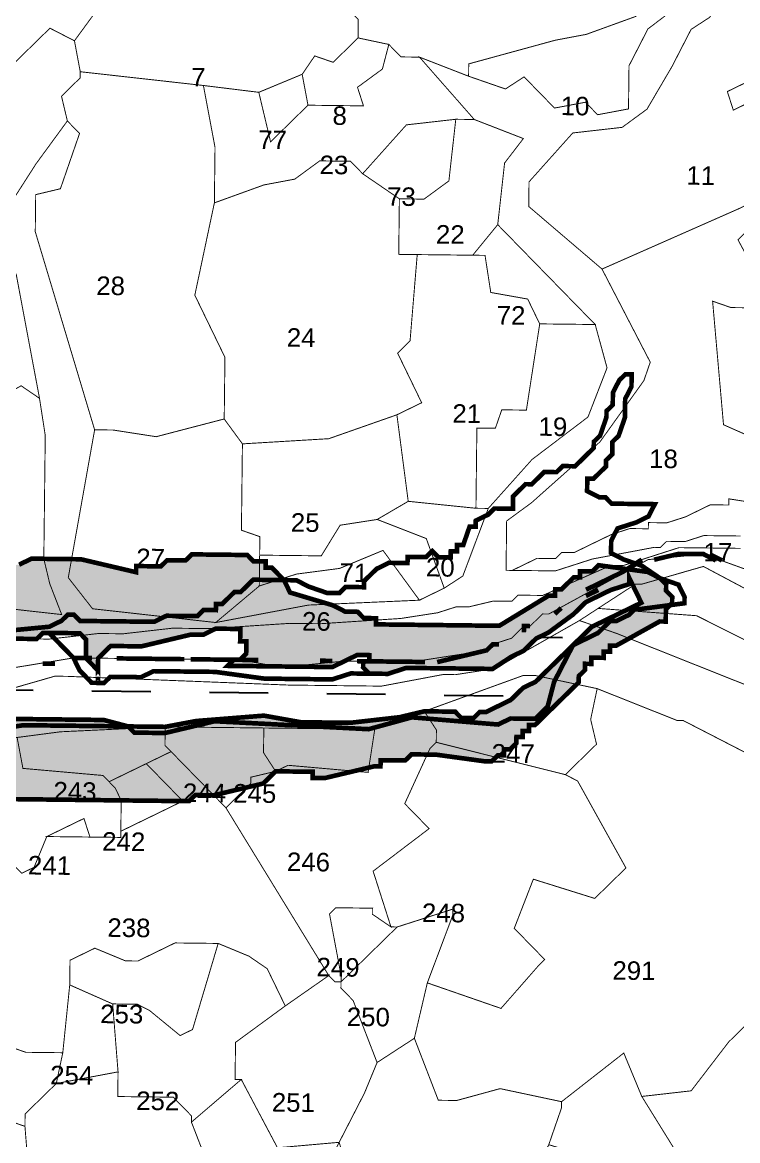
# Model space of a CAD drawing. Header units: metres. Extents: x 301380 to 306099, y 1982558 to 1991216.
# Drawn here: x 301854 to 302319, y 1984404 to 1985131 of the extents above; entities that cross this region are included whole.
import ezdxf

# ---------------------------------------------------------------- set-up
doc = ezdxf.new("R2010")
doc.units = ezdxf.units.M
for name, color, linetype in [('CRZ LINE FOR RIVER OR CREEK', 84, 'Continuous'), ('HAZARDS LINE', 1, 'Continuous'), ('HIGH TIDE LINE', 220, 'Continuous'), ('LOW TIDE LINE', 5, 'Continuous'), ('NDZ-200M FROM CRZ', 30, 'Continuous'), ('SURVEY NO.', 7, 'Continuous'), ('SURVEY PLOT BOUNDARY', 35, 'Continuous'), ('VILLAGE BOUNDARY', 212, 'Continuous'), ('WATERBODY', 141, 'Continuous')]:
    doc.layers.add(name, color=color, linetype=linetype)
doc.styles.add('PDF Arial', font='arial.ttf')

# ---------------------------------------------------------------- blocks, each defined once
blk = doc.blocks.new('THTU')
at = {"layer": 'NDZ-200M FROM CRZ'}
h = blk.add_hatch(dxfattribs=at)
h.set_pattern_fill('CROSS', color=256, scale=1.20345, angle=-0.66104)
h.set_pattern_definition([(359.338964, (295041.466, 1976559.5064), (7.729562, 7.5532326), [3.820953, -11.462859]), (89.338964, (295043.354, 1976557.574), (-7.5532326, 7.729562), [3.820953, -11.462859])])
h.paths.add_polyline_path([(301842.9, 1984730.04), (301862.96, 1984729.81), (301867.02, 1984733.78), (301891.08, 1984733.5), (301895.05, 1984729.44), (301894.91, 1984717.41), (301902.84, 1984709.29), (301902.93, 1984717.31), (301906.99, 1984721.28), (301911.04, 1984725.24), (301931.1, 1984725.01), (301947.19, 1984728.84), (301963.28, 1984732.66), (301971.3, 1984732.57), (301979.37, 1984736.49), (301995.41, 1984736.31), (301995.32, 1984728.28), (301999.33, 1984728.24), (301999.24, 1984720.21), (301995.18, 1984716.25), (301991.17, 1984716.29), (301987.11, 1984712.33), (302055.3, 1984711.54), (302071.44, 1984719.38), (302079.46, 1984719.29), (302079.41, 1984715.28), (302075.4, 1984715.32), (302075.35, 1984711.31), (302079.32, 1984707.25), (302091.35, 1984707.11), (302103.43, 1984710.99), (302159.58, 1984710.34), (302171.71, 1984718.22), (302179.78, 1984722.14), (302187.89, 1984730.07), (302195.96, 1984733.99), (302212.14, 1984745.84), (302220.26, 1984753.77), (302236.39, 1984761.61), (302248.47, 1984765.48), (302248.52, 1984769.49), (302256.35, 1984753.36), (302248.29, 1984749.44), (302224.08, 1984737.68), (302207.85, 1984721.82), (302187.57, 1984701.99), (302179.5, 1984698.07), (302171.38, 1984690.14), (302155.25, 1984682.3), (302151.24, 1984682.35), (302147.18, 1984678.39), (302139.16, 1984678.48), (302135.19, 1984682.54), (302115.14, 1984682.77), (302099.05, 1984678.94), (302066.92, 1984675.3), (302034.83, 1984675.67), (302010.81, 1984679.96), (301966.64, 1984676.46), (301946.54, 1984672.68), (301922.48, 1984672.95), (301906.48, 1984677.15), (301834.28, 1984677.98), (301814.18, 1984674.2), (301790.02, 1984666.46), (301741.75, 1984654.98), (301729.67, 1984651.11), (301721.6, 1984647.19), (301709.53, 1984643.31), (301705.47, 1984639.35), (301697.4, 1984635.43), (301693.39, 1984635.48), (301693.34, 1984631.46), (301689.33, 1984631.51), (301689.42, 1984639.53), (301681.36, 1984635.62), (301681.26, 1984627.59), (301661.21, 1984627.82), (301653.14, 1984623.9), (301641.06, 1984620.03), (301633.04, 1984620.12), (301616.9, 1984612.29), (301604.87, 1984612.43), (301600.81, 1984608.46), (301596.8, 1984608.51), (301592.75, 1984604.54), (301588.74, 1984604.59), (301584.68, 1984600.62), (301576.66, 1984600.71), (301568.54, 1984592.78), (301560.52, 1984592.88), (301540.33, 1984581.07), (301516.12, 1984569.32), (301512.06, 1984565.35), (301504.04, 1984565.44), (301495.93, 1984557.51), (301491.87, 1984553.55), (301487.81, 1984549.58), (301479.7, 1984541.65), (301463.56, 1984533.81), (301459.51, 1984529.85), (301443.37, 1984522.01), (301431.24, 1984514.13), (301423.18, 1984510.21), (301419.12, 1984506.24), (301415.06, 1984502.28), (301411, 1984498.31), (301406.95, 1984494.35), (301406.11, 1984422.14), (301410.13, 1984422.09), (301414.18, 1984426.06), (301418.24, 1984430.02), (301426.35, 1984437.95), (301430.36, 1984437.91), (301434.47, 1984445.88), (301434.51, 1984449.89), (301438.53, 1984449.85), (301458.86, 1984473.69), (301462.87, 1984473.64), (301462.92, 1984477.65), (301466.93, 1984477.61), (301466.97, 1984481.62), (301474.99, 1984481.52), (301479.05, 1984485.49), (301483.06, 1984485.44), (301487.12, 1984489.41), (301491.13, 1984489.36), (301495.19, 1984493.33), (301523.5, 1984513.06), (301523.54, 1984517.07), (301527.55, 1984517.03), (301527.6, 1984521.04), (301535.62, 1984520.95), (301539.68, 1984524.91), (301543.69, 1984524.86), (301543.74, 1984528.88), (301547.75, 1984528.83), (301551.8, 1984532.8), (301555.86, 1984536.76), (301576.24, 1984564.61), (301580.25, 1984564.56), (301584.31, 1984568.53), (301588.32, 1984568.48), (301588.36, 1984572.49), (301596.39, 1984572.4), (301596.43, 1984576.41), (301608.47, 1984576.27), (301608.51, 1984580.29), (301612.52, 1984580.24), (301648.58, 1984575.81), (301680.66, 1984575.44), (301684.72, 1984579.41), (301688.73, 1984579.36), (301720.96, 1984591.03), (301724.97, 1984590.98), (301725.01, 1984594.99), (301733.04, 1984594.9), (301733.08, 1984598.91), (301741.1, 1984598.82), (301741.15, 1984602.83), (301749.17, 1984602.74), (301749.22, 1984606.75), (301757.24, 1984606.65), (301789.42, 1984614.31), (301797.44, 1984614.22), (301797.49, 1984618.23), (301809.52, 1984618.09), (301813.58, 1984622.05), (301821.6, 1984621.96), (301825.66, 1984625.93), (301829.67, 1984625.88), (301861.76, 1984625.51), (301905.88, 1984625), (301937.96, 1984624.63), (301962.03, 1984624.35), (301966.09, 1984628.32), (301978.12, 1984628.18), (302010.3, 1984635.83), (302014.36, 1984639.8), (302018.41, 1984643.76), (302042.48, 1984643.48), (302042.43, 1984639.47), (302050.46, 1984639.38), (302082.64, 1984647.03), (302086.65, 1984646.99), (302086.69, 1984651), (302102.74, 1984650.81), (302106.79, 1984654.78), (302122.84, 1984654.59), (302154.88, 1984650.21), (302158.89, 1984650.17), (302162.95, 1984654.13), (302166.96, 1984654.09), (302167, 1984658.1), (302171.01, 1984658.05), (302175.07, 1984662.02), (302175.12, 1984666.03), (302179.13, 1984665.98), (302179.18, 1984669.99), (302183.19, 1984669.95), (302183.23, 1984673.96), (302187.24, 1984673.91), (302211.59, 1984697.7), (302215.64, 1984701.67), (302215.69, 1984705.68), (302219.75, 1984709.65), (302219.79, 1984713.66), (302223.8, 1984713.61), (302223.85, 1984717.62), (302231.87, 1984717.53), (302231.92, 1984721.54), (302235.93, 1984721.49), (302235.98, 1984725.51), (302239.99, 1984725.46), (302268.25, 1984741.18), (302272.26, 1984741.14), (302272.35, 1984749.16), (302276.41, 1984753.12), (302276.46, 1984757.14), (302272.49, 1984761.19), (302272.54, 1984765.21), (302268.57, 1984769.26), (302260.6, 1984773.37), (302228.56, 1984777.75), (302224.5, 1984773.78), (302216.48, 1984773.88), (302216.43, 1984769.87), (302212.42, 1984769.91), (302208.36, 1984765.95), (302204.31, 1984761.98), (302200.29, 1984762.03), (302200.25, 1984758.02), (302196.24, 1984758.06), (302163.92, 1984738.37), (302123.81, 1984738.84), (302083.7, 1984739.3), (302083.75, 1984743.31), (302075.72, 1984743.4), (302071.76, 1984747.46), (302063.74, 1984747.55), (302055.76, 1984751.66), (302027.78, 1984760.01), (302023.86, 1984768.07), (302019.9, 1984772.13), (302015.93, 1984776.19), (302011.92, 1984776.24), (302011.97, 1984780.25), (302003.94, 1984780.34), (301999.98, 1984784.4), (301963.88, 1984784.82), (301959.82, 1984780.85), (301947.79, 1984780.99), (301943.73, 1984777.02), (301927.69, 1984777.21), (301927.64, 1984773.2), (301891.64, 1984781.64), (301859.55, 1984782.01), (301851.48, 1984778.09), (301791.27, 1984774.77), (301791.23, 1984770.76), (301775.18, 1984770.94), (301735.03, 1984767.4), (301726.96, 1984763.48), (301714.93, 1984763.62), (301714.88, 1984759.6), (301702.85, 1984759.74), (301666.7, 1984756.15), (301662.64, 1984752.18), (301650.61, 1984752.32), (301650.57, 1984748.31), (301634.52, 1984748.49), (301630.46, 1984744.53), (301602.11, 1984720.78), (301598.01, 1984712.81), (301597.91, 1984704.78), (301593.86, 1984700.82), (301593.72, 1984688.78), (301589.66, 1984684.82), (301561.31, 1984661.07), (301561.35, 1984665.08), (301557.34, 1984665.13), (301557.39, 1984669.14), (301553.42, 1984673.2), (301553.47, 1984677.21), (301545.45, 1984677.3), (301545.49, 1984681.32), (301541.48, 1984681.36), (301541.44, 1984677.35), (301513.27, 1984669.65), (301505.29, 1984673.76), (301493.26, 1984673.89), (301489.29, 1984677.95), (301481.27, 1984678.04), (301477.22, 1984674.08), (301473.21, 1984674.13), (301440.89, 1984654.44), (301436.88, 1984654.48), (301432.82, 1984650.52), (301424.8, 1984650.61), (301420.74, 1984646.65), (301416.68, 1984642.68), (301412.62, 1984638.72), (301408.61, 1984638.76), (301408.57, 1984634.75), (301407.84, 1984571.58), (301448.31, 1984602.2), (301452.36, 1984606.16), (301456.37, 1984606.11), (301545.36, 1984669.28), (301553.38, 1984669.19), (301553.33, 1984665.18), (301549.27, 1984661.21), (301537.15, 1984653.33), (301516.91, 1984637.51), (301508.79, 1984629.58), (301500.68, 1984621.65), (301496.62, 1984617.69), (301496.53, 1984609.66), (301504.55, 1984609.57), (301508.61, 1984613.54), (301508.52, 1984605.51), (301504.51, 1984605.56), (301504.46, 1984601.55), (301512.48, 1984601.45), (301524.61, 1984609.34), (301540.74, 1984617.18), (301552.87, 1984625.06), (301568.96, 1984628.89), (301572.97, 1984628.84), (301597.22, 1984644.61), (301621.47, 1984660.38), (301633.6, 1984668.26), (301641.66, 1984672.18), (301641.71, 1984676.19), (301645.77, 1984680.16), (301645.86, 1984688.18), (301641.9, 1984692.24), (301645.91, 1984692.19), (301645.95, 1984696.21), (301650.01, 1984700.17), (301662.04, 1984700.03), (301670.11, 1984703.95), (301678.13, 1984703.86), (301686.2, 1984707.78), (301710.27, 1984707.5), (301714.32, 1984711.46), (301726.36, 1984711.33), (301738.44, 1984715.2), (301750.47, 1984715.06), (301758.54, 1984718.98), (301774.58, 1984718.79), (301802.7, 1984722.48)])
at = {"layer": 'WATERBODY'}
h = blk.add_hatch(dxfattribs=at)
h.set_pattern_fill('DASH', color=256, scale=12.034497, angle=-0.66104)
h.set_pattern_definition([(359.33896, (295041.466, 1976559.506), (38.64781, 37.76616), [38.20953, -38.20953])])
h.paths.add_polyline_path([(301790.02, 1984666.46), (301814.18, 1984674.2), (301834.28, 1984677.98), (301906.48, 1984677.15), (301922.48, 1984672.95), (301946.54, 1984672.68), (301966.64, 1984676.46), (302010.81, 1984679.96), (302034.83, 1984675.67), (302066.92, 1984675.3), (302099.05, 1984678.94), (302115.14, 1984682.77), (302135.19, 1984682.54), (302139.16, 1984678.48), (302147.18, 1984678.39), (302151.24, 1984682.35), (302155.25, 1984682.3), (302171.38, 1984690.14), (302179.5, 1984698.07), (302187.57, 1984701.99), (302207.85, 1984721.82), (302224.08, 1984737.68), (302248.29, 1984749.44), (302256.35, 1984753.36), (302248.52, 1984769.49), (302248.47, 1984765.48), (302236.39, 1984761.61), (302220.26, 1984753.77), (302212.14, 1984745.84), (302195.96, 1984733.99), (302187.89, 1984730.07), (302179.78, 1984722.14), (302171.71, 1984718.22), (302159.58, 1984710.34), (302103.43, 1984710.99), (302091.35, 1984707.11), (302079.32, 1984707.25), (302067.29, 1984707.39), (302055.21, 1984703.52), (302011.09, 1984704.03), (301979.05, 1984708.41), (301938.94, 1984708.87), (301930.87, 1984704.95), (301910.81, 1984705.19), (301906.76, 1984701.22), (301898.73, 1984701.31), (301894.77, 1984705.37), (301890.8, 1984709.43), (301886.89, 1984717.5), (301882.92, 1984721.56), (301878.96, 1984725.61), (301871.03, 1984733.73), (301867.02, 1984733.78), (301862.96, 1984729.81), (301842.9, 1984730.04), (301802.7, 1984722.48), (301774.58, 1984718.79), (301758.54, 1984718.98), (301750.47, 1984715.06), (301738.44, 1984715.2), (301726.36, 1984711.33), (301714.32, 1984711.46), (301710.27, 1984707.5), (301686.2, 1984707.78), (301678.13, 1984703.86), (301670.11, 1984703.95), (301662.04, 1984700.03), (301650.01, 1984700.17), (301645.95, 1984696.21), (301645.91, 1984692.19), (301641.9, 1984692.24), (301645.86, 1984688.18), (301645.77, 1984680.16), (301641.71, 1984676.19), (301641.66, 1984672.18), (301633.6, 1984668.26), (301621.47, 1984660.38), (301597.22, 1984644.61), (301572.97, 1984628.84), (301568.96, 1984628.89), (301552.87, 1984625.06), (301540.74, 1984617.18), (301524.61, 1984609.34), (301512.48, 1984601.45), (301504.46, 1984601.55), (301504.51, 1984605.56), (301508.52, 1984605.51), (301508.61, 1984613.54), (301504.55, 1984609.57), (301496.53, 1984609.66), (301496.62, 1984617.69), (301500.68, 1984621.65), (301508.79, 1984629.58), (301516.91, 1984637.51), (301537.15, 1984653.33), (301549.27, 1984661.21), (301553.33, 1984665.18), (301553.38, 1984669.19), (301545.36, 1984669.28), (301456.37, 1984606.11), (301452.36, 1984606.16), (301448.31, 1984602.2), (301403.78, 1984567.87), (301402.89, 1984490.38), (301411, 1984498.31), (301415.06, 1984502.28), (301419.12, 1984506.24), (301423.18, 1984510.21), (301431.24, 1984514.13), (301443.37, 1984522.01), (301459.51, 1984529.85), (301463.56, 1984533.81), (301479.7, 1984541.65), (301487.81, 1984549.58), (301491.87, 1984553.55), (301495.93, 1984557.51), (301504.04, 1984565.44), (301512.06, 1984565.35), (301516.12, 1984569.32), (301540.33, 1984581.07), (301560.52, 1984592.88), (301568.54, 1984592.78), (301576.66, 1984600.71), (301584.68, 1984600.62), (301588.74, 1984604.59), (301592.75, 1984604.54), (301596.8, 1984608.51), (301600.81, 1984608.46), (301604.87, 1984612.43), (301616.9, 1984612.29), (301633.04, 1984620.12), (301641.06, 1984620.03), (301653.14, 1984623.9), (301661.21, 1984627.82), (301681.26, 1984627.59), (301681.36, 1984635.62), (301689.42, 1984639.53), (301689.33, 1984631.51), (301693.34, 1984631.46), (301693.39, 1984635.48), (301697.4, 1984635.43), (301705.47, 1984639.35), (301709.53, 1984643.31), (301721.6, 1984647.19), (301729.67, 1984651.11), (301741.75, 1984654.98)])
at = {"layer": 'CRZ LINE FOR RIVER OR CREEK', "const_width": 3.01}
blk.add_lwpolyline([(301825.66, 1984625.93), (301962.03, 1984624.35), (301966.09, 1984628.32), (301978.12, 1984628.18), (302010.3, 1984635.83), (302014.36, 1984639.8), (302018.41, 1984643.76), (302042.48, 1984643.48), (302042.43, 1984639.47), (302050.46, 1984639.38), (302082.64, 1984647.03), (302086.65, 1984646.99), (302086.69, 1984651), (302102.74, 1984650.81), (302106.79, 1984654.78), (302122.84, 1984654.59), (302154.88, 1984650.21), (302158.89, 1984650.17), (302162.95, 1984654.13), (302166.96, 1984654.09), (302167, 1984658.1), (302171.01, 1984658.05), (302175.07, 1984662.02), (302175.12, 1984666.03), (302179.13, 1984665.98), (302179.18, 1984669.99), (302183.19, 1984669.95), (302183.23, 1984673.96), (302187.24, 1984673.91), (302211.59, 1984697.7), (302215.64, 1984701.67), (302215.69, 1984705.68), (302219.75, 1984709.65), (302219.79, 1984713.66), (302223.8, 1984713.61), (302223.85, 1984717.62), (302231.87, 1984717.53), (302231.92, 1984721.54), (302235.93, 1984721.49), (302235.98, 1984725.51), (302239.99, 1984725.46), (302268.25, 1984741.18), (302272.26, 1984741.14), (302272.35, 1984749.16), (302276.41, 1984753.12), (302276.46, 1984757.14), (302272.49, 1984761.19), (302272.54, 1984765.21), (302268.57, 1984769.26), (302260.6, 1984773.37), (302228.56, 1984777.75), (302224.5, 1984773.78), (302216.48, 1984773.88), (302216.43, 1984769.87), (302212.42, 1984769.91), (302208.36, 1984765.95), (302204.31, 1984761.98), (302200.29, 1984762.03), (302200.25, 1984758.02), (302196.24, 1984758.06), (302163.92, 1984738.37), (302083.7, 1984739.3), (302083.75, 1984743.31), (302075.72, 1984743.4), (302071.76, 1984747.46), (302063.74, 1984747.55), (302055.76, 1984751.66), (302027.78, 1984760.01), (302023.86, 1984768.07), (302019.9, 1984772.13), (302015.93, 1984776.19), (302011.92, 1984776.24), (302011.97, 1984780.25), (302003.94, 1984780.34), (301999.98, 1984784.4), (301963.88, 1984784.82), (301959.82, 1984780.85), (301947.79, 1984780.99), (301943.73, 1984777.02), (301927.69, 1984777.21), (301927.64, 1984773.2), (301891.64, 1984781.64), (301859.55, 1984782.01), (301851.48, 1984778.09)], dxfattribs=at)
at = {"layer": 'HAZARDS LINE', "lineweight": 0, "const_width": 3.01}
blk.add_lwpolyline([(301758.63, 1984727), (301871.07, 1984737.74), (301879.14, 1984741.66), (301883.2, 1984745.63), (301887.21, 1984745.58), (301891.17, 1984741.52), (301939.31, 1984740.97), (301947.37, 1984744.88), (301967.43, 1984744.65), (301971.49, 1984748.62), (301979.51, 1984748.53), (301979.55, 1984752.54), (301983.57, 1984752.49), (301987.62, 1984756.46), (301991.68, 1984760.42), (301995.69, 1984760.38), (301999.75, 1984764.34), (302003.81, 1984768.31), (302031.88, 1984767.98), (302039.86, 1984763.88), (302051.84, 1984759.73), (302059.87, 1984759.64), (302063.92, 1984763.6), (302075.96, 1984763.46), (302076, 1984767.47), (302084.12, 1984775.4), (302092.18, 1984779.32), (302104.22, 1984779.18), (302104.26, 1984783.2), (302116.3, 1984783.06), (302120.35, 1984787.02), (302124.32, 1984782.96), (302132.34, 1984782.87), (302132.39, 1984786.88), (302136.4, 1984786.84), (302136.44, 1984790.85), (302140.45, 1984790.8), (302144.6, 1984802.79), (302148.62, 1984802.74), (302148.66, 1984806.76), (302156.73, 1984810.67), (302160.79, 1984814.64), (302172.82, 1984814.5), (302172.91, 1984822.52), (302176.97, 1984826.49), (302181.03, 1984830.46), (302185.04, 1984830.41), (302189.09, 1984834.37), (302193.15, 1984838.34), (302201.17, 1984838.25), (302205.23, 1984842.21), (302213.25, 1984842.12), (302217.31, 1984846.08), (302221.37, 1984850.05), (302225.42, 1984854.02), (302225.47, 1984858.03), (302229.53, 1984861.99), (302233.68, 1984873.98), (302233.72, 1984877.99), (302237.78, 1984881.96), (302237.87, 1984889.98), (302241.98, 1984897.96), (302246.03, 1984901.92), (302250.05, 1984901.88), (302249.95, 1984893.85), (302245.85, 1984885.88), (302245.71, 1984873.84), (302241.56, 1984861.85), (302237.5, 1984857.89), (302237.41, 1984849.87), (302233.35, 1984845.9), (302233.31, 1984841.89), (302229.25, 1984837.92), (302225.19, 1984833.96), (302221.18, 1984834), (302221.09, 1984825.98), (302229.07, 1984821.88), (302233.08, 1984821.83), (302237.04, 1984817.77), (302265.12, 1984817.45), (302261.01, 1984809.47), (302252.95, 1984805.55), (302240.87, 1984801.68), (302236.76, 1984793.7), (302236.67, 1984785.68), (302244.65, 1984781.58), (302256.63, 1984777.43), (302268.57, 1984769.26), (302280.56, 1984765.11), (302284.48, 1984757.04), (302284.43, 1984753.03), (302256.31, 1984749.34), (302252.3, 1984749.39), (302248.24, 1984745.43), (302240.17, 1984741.51), (302236.16, 1984741.55), (302228.05, 1984733.62), (302211.91, 1984725.78), (302207.81, 1984717.81), (302203.7, 1984709.83), (302199.6, 1984701.85), (302195.4, 1984685.85), (302187.29, 1984677.92), (302171.25, 1984678.11), (302163.18, 1984674.19), (302107.07, 1984678.85), (302078.9, 1984671.15), (301978.67, 1984676.32), (301946.49, 1984668.67), (301926.44, 1984668.9), (301922.48, 1984672.95), (301854.29, 1984673.74), (301830.18, 1984670.01)], dxfattribs=at)
at = {"layer": 'HIGH TIDE LINE', "lineweight": 0, "const_width": 3.01}
blk.add_lwpolyline([(301842.9, 1984730.04), (301862.96, 1984729.81), (301867.02, 1984733.78), (301891.08, 1984733.5), (301895.05, 1984729.44), (301894.91, 1984717.41), (301902.84, 1984709.29), (301902.93, 1984717.31), (301906.99, 1984721.28), (301911.04, 1984725.24), (301931.1, 1984725.01), (301947.19, 1984728.84), (301963.28, 1984732.66), (301971.3, 1984732.57), (301979.37, 1984736.49), (301995.41, 1984736.31), (301995.32, 1984728.28), (301999.33, 1984728.24), (301999.24, 1984720.21), (301995.18, 1984716.25), (301991.17, 1984716.29), (301987.11, 1984712.33), (302055.3, 1984711.54), (302071.44, 1984719.38), (302079.46, 1984719.29), (302079.41, 1984715.28), (302075.4, 1984715.32), (302075.35, 1984711.31), (302079.32, 1984707.25), (302091.35, 1984707.11), (302103.43, 1984710.99), (302159.58, 1984710.34), (302171.71, 1984718.22), (302179.78, 1984722.14), (302187.89, 1984730.07), (302195.96, 1984733.99), (302212.14, 1984745.84), (302220.26, 1984753.77), (302236.39, 1984761.61), (302248.47, 1984765.48), (302248.52, 1984769.49), (302256.35, 1984753.36), (302248.29, 1984749.44), (302224.08, 1984737.68), (302207.85, 1984721.82), (302187.57, 1984701.99), (302179.5, 1984698.07), (302171.38, 1984690.14), (302155.25, 1984682.3), (302151.24, 1984682.35), (302147.18, 1984678.39), (302139.16, 1984678.48), (302135.19, 1984682.54), (302115.14, 1984682.77), (302099.05, 1984678.94), (302066.92, 1984675.3), (302034.83, 1984675.67), (302010.81, 1984679.96), (301966.64, 1984676.46), (301946.54, 1984672.68), (301922.48, 1984672.95), (301906.48, 1984677.15), (301834.28, 1984677.98)], dxfattribs=at)
for points in [[(301902.79, 1984705.28), (301902.84, 1984709.29)], [(301902.74, 1984701.27), (301902.79, 1984705.28)]]:
    blk.add_lwpolyline(points, close=True, dxfattribs=at)
at = {"layer": 'LOW TIDE LINE', "lineweight": 0, "const_width": 3.01}
blk.add_lwpolyline([(301871.03, 1984733.73), (301878.96, 1984725.61), (301882.92, 1984721.56), (301886.89, 1984717.5), (301890.8, 1984709.43), (301894.77, 1984705.37), (301898.73, 1984701.31), (301906.76, 1984701.22), (301910.81, 1984705.19), (301930.87, 1984704.95), (301938.94, 1984708.87), (301979.05, 1984708.41), (302011.09, 1984704.03), (302055.21, 1984703.52), (302067.29, 1984707.39), (302079.32, 1984707.25)], dxfattribs=at)
at = {"layer": 'SURVEY PLOT BOUNDARY', "lineweight": 18, "const_width": 0.602}
for points in [[(301907.88, 1985146.55), (301887.5, 1985118.7), (301871.55, 1985126.91), (301786.35, 1985043.64)], [(301839.13, 1984750.15), (301879.19, 1984745.67), (301871.4, 1984765.82), (301867.57, 1984781.91), (301868.5, 1984862.15), (301864.76, 1984886.26), (301849.65, 1984966.68)], [(301842.09, 1985006.89), (301862.51, 1985038.75), (301882.89, 1985066.6), (301890.82, 1985058.48), (301878.37, 1985022.52), (301862.28, 1985018.69), (301862, 1984994.62), (301900.63, 1984865.79), (301883.48, 1984769.69), (301899.29, 1984749.45), (301979.42, 1984740.5), (302039.72, 1984751.84), (302111.96, 1984755.02), (302128.1, 1984762.86), (302140.22, 1984770.74), (302156.78, 1984814.69), (302185.22, 1984846.46), (302221.65, 1984874.12), (302234.05, 1984906.07), (302226.35, 1984934.25), (302162.92, 1984999.17), (302167.39, 1985039.24), (302179.61, 1985055.15), (302147.66, 1985067.55), (302112.02, 1985108.09), (302143.97, 1985095.68), (302167.95, 1985087.38), (302180.07, 1985095.26), (302199.89, 1985074.98), (302219.99, 1985078.76), (302227.92, 1985070.64), (302248.02, 1985074.42), (302248.35, 1985102.5), (302260.66, 1985126.43), (302297.08, 1985154.1)], [(302300.86, 1985133.99), (302288.74, 1985126.11), (302276.43, 1985102.18), (302260.06, 1985074.28), (302243.88, 1985062.43), (302211.74, 1985058.79), (302183.29, 1985027.02), (302183.11, 1985010.98), (302230.78, 1984970.3), (302262.17, 1984909.76), (302258.02, 1984897.77), (302229.48, 1984857.98), (302184.9, 1984818.37), (302168.72, 1984806.52), (302168.35, 1984774.43), (302200.43, 1984774.06), (302224.59, 1984781.81), (302264.79, 1984789.37), (302268.8, 1984789.32), (302272.86, 1984793.29), (302284.89, 1984793.15), (302296.97, 1984797.02), (302321.04, 1984796.74)], [(302320.95, 1984788.72), (302280.84, 1984789.18), (302244.6, 1984777.56), (302236.58, 1984777.66), (302192.23, 1984758.11), (302176.18, 1984758.29), (302172.13, 1984754.33), (302160.09, 1984754.47), (302144, 1984750.64), (302135.98, 1984750.73), (302123.9, 1984746.86), (302099.79, 1984743.13), (302047.6, 1984739.72), (302027.55, 1984739.95), (301975.36, 1984736.54), (301951.29, 1984736.82), (301919.16, 1984733.17), (301903.12, 1984733.36), (301870.98, 1984729.72), (301814.83, 1984730.37)], [(301814.83, 1984730.37), (301870.98, 1984729.72), (301903.12, 1984733.36), (301919.16, 1984733.17), (301951.29, 1984736.82), (301975.36, 1984736.54), (302027.55, 1984739.95), (302047.6, 1984739.72), (302099.79, 1984743.13), (302123.9, 1984746.86), (302135.98, 1984750.73), (302144, 1984750.64), (302160.09, 1984754.47), (302172.13, 1984754.33), (302176.18, 1984758.29), (302192.23, 1984758.11), (302236.58, 1984777.66), (302244.6, 1984777.56), (302280.84, 1984789.18), (302320.95, 1984788.72)], [(302388.72, 1984751.83), (302296.83, 1984784.99), (302260.69, 1984781.39), (302196.1, 1984746.03), (302192.09, 1984746.07), (302183.97, 1984738.14), (302179.96, 1984738.19), (302171.85, 1984730.26), (302159.77, 1984726.39), (302155.71, 1984722.42), (302107.49, 1984714.95), (302063.37, 1984715.46), (302027.22, 1984711.87), (302019.2, 1984711.96), (301995.18, 1984716.25), (301886.89, 1984717.5), (301750.24, 1984695)], [(301750.24, 1984695), (301886.89, 1984717.5), (301995.18, 1984716.25), (302019.2, 1984711.96), (302027.22, 1984711.87), (302063.37, 1984715.46), (302107.49, 1984714.95), (302155.71, 1984722.42), (302159.77, 1984726.39), (302171.85, 1984730.26), (302179.96, 1984738.19), (302183.97, 1984738.14), (302192.09, 1984746.07), (302196.1, 1984746.03), (302260.69, 1984781.39), (302296.83, 1984784.99), (302388.72, 1984751.83)], [(302420.34, 1984711.34), (302296.74, 1984776.96), (302256.49, 1984765.39), (302252.48, 1984765.44), (302228.23, 1984749.67), (302216.11, 1984741.78), (302167.65, 1984714.26), (302159.58, 1984710.34), (302135.47, 1984706.61), (302127.45, 1984706.7), (302087.25, 1984699.14), (302027.08, 1984699.83), (301882.74, 1984705.51), (301874.71, 1984705.6), (301834.47, 1984694.03)], [(301834.47, 1984694.03), (301874.71, 1984705.6), (301882.74, 1984705.51), (302027.08, 1984699.83), (302087.25, 1984699.14), (302127.45, 1984706.7), (302135.47, 1984706.61), (302159.58, 1984710.34), (302167.65, 1984714.26), (302216.11, 1984741.78), (302240.08, 1984733.48), (302343.9, 1984692.16)], [(302339.38, 1984648.08), (302283.55, 1984676.81), (302279.54, 1984676.86), (302227.63, 1984697.52), (302187.61, 1984706), (302179.59, 1984706.1), (302115.14, 1984682.77), (302082.91, 1984671.1), (301946.54, 1984672.68), (301878.31, 1984669.45), (301850.19, 1984665.76)], [(302337.78, 1984856.73), (302309.84, 1984869.09), (302302.74, 1984949.41), (302314.73, 1984945.26), (302330.77, 1984945.08)], [(302338.89, 1984953.01), (302319.25, 1984989.34), (302327.36, 1984997.28)], [(302332.35, 1985081.47), (302316.21, 1985073.63), (302312.34, 1985085.71), (302328.47, 1985093.55)], [(302330.77, 1984945.08), (302314.73, 1984945.26), (302302.74, 1984949.41), (302309.84, 1984869.09), (302337.78, 1984856.73)], [(302341.32, 1984816.57), (302313.29, 1984820.9), (302313.25, 1984816.89), (302301.22, 1984817.03), (302285.08, 1984809.19), (302273, 1984805.32), (302260.97, 1984805.46), (302260.92, 1984801.45), (302248.89, 1984801.59), (302236.81, 1984797.71), (302228.74, 1984793.8), (302212.6, 1984785.96), (302204.58, 1984786.05), (302200.53, 1984782.08), (302188.49, 1984782.22), (302172.36, 1984774.39), (302168.35, 1984774.43), (302168.72, 1984806.52), (302184.9, 1984818.37), (302229.48, 1984857.98), (302258.02, 1984897.77), (302262.17, 1984909.76), (302230.78, 1984970.3), (302319.48, 1985009.4)], [(302327.36, 1984997.28), (302319.25, 1984989.34), (302338.89, 1984953.01)], [(302321.04, 1984796.74), (302296.97, 1984797.02), (302284.89, 1984793.15), (302272.86, 1984793.29), (302268.8, 1984789.32), (302264.79, 1984789.37), (302224.59, 1984781.81), (302200.43, 1984774.06), (302168.35, 1984774.43), (302172.36, 1984774.39), (302188.49, 1984782.22), (302200.53, 1984782.08), (302204.58, 1984786.05), (302212.6, 1984785.96), (302228.74, 1984793.8), (302236.81, 1984797.71), (302248.89, 1984801.59), (302260.92, 1984801.45), (302260.97, 1984805.46), (302273, 1984805.32), (302285.08, 1984809.19), (302301.22, 1984817.03), (302313.25, 1984816.89), (302313.29, 1984820.9), (302341.32, 1984816.57)], [(302341.63, 1984495.6), (302313.23, 1984467.84), (302288.8, 1984436.03), (302256.66, 1984432.38), (302244.95, 1984460.6), (302204.47, 1984428.97), (302164.46, 1984437.46), (302136.29, 1984429.76), (302124.26, 1984429.9), (302108.68, 1984470.2), (302117.11, 1984506.21), (302165.06, 1984489.61), (302189.45, 1984517.41), (302193.51, 1984521.38), (302173.68, 1984541.67), (302186.09, 1984573.62), (302226.06, 1984561.12), (302246.34, 1984580.95), (302214.9, 1984637.48), (302206.93, 1984641.59), (302227.21, 1984661.41), (302223.39, 1984677.51), (302227.63, 1984697.52), (302279.54, 1984676.86), (302283.55, 1984676.81), (302339.38, 1984648.08)], [(301853.18, 1984577.46), (301861.25, 1984581.38), (301869.5, 1984601.35), (301917.63, 1984600.79), (301917.68, 1984604.8), (301958.02, 1984624.4), (301934.23, 1984648.75), (301950.37, 1984656.58), (301986.05, 1984620.06), (302052.98, 1984510.96), (302024.68, 1984491.23), (302012.92, 1984515.44), (302000.98, 1984523.6), (301981.02, 1984531.86), (301952.94, 1984532.18), (301928.74, 1984520.42), (301920.72, 1984520.51), (301900.75, 1984528.77), (301884.62, 1984520.93), (301884.43, 1984504.88), (301879.91, 1984460.8), (301855.85, 1984461.08), (301831.87, 1984469.38)], [(301858.79, 1984368.77), (301855.29, 1984412.94), (301855.38, 1984420.97), (301875.67, 1984440.79), (301915.87, 1984448.35), (301915.69, 1984432.31), (301951.79, 1984431.89), (301963.68, 1984419.72), (301963.63, 1984415.7), (301971.42, 1984395.55)]]:
    blk.add_lwpolyline(points, dxfattribs=at)
for points in [[(302252.73, 1985134.55), (302220.5, 1985122.88), (302200.4, 1985119.1), (302144.06, 1985103.7), (302143.97, 1985095.68), (302112.02, 1985108.09), (302099.99, 1985108.23), (302092.06, 1985116.34), (302072.05, 1985120.58), (302072.19, 1985132.62), (302052.37, 1985152.91), (302133.79, 1985256.28)], [(302052.37, 1985152.91), (302072.19, 1985132.62), (302072.05, 1985120.58), (302055.82, 1985104.72), (302043.84, 1985108.87), (302035.68, 1985096.93), (302007.46, 1985085.22), (301971.41, 1985089.65), (301891.28, 1985098.6), (301887.5, 1985118.7), (301907.88, 1985146.55), (301908.16, 1985170.62), (301916.37, 1985186.57), (301928.03, 1985154.34), (301940.06, 1985154.2), (301952.23, 1985166.1), (301960.26, 1985166.01), (301972.1, 1985149.82), (301992.16, 1985149.59), (302024.48, 1985169.28), (302036.51, 1985169.14), (302044.44, 1985161.02)], [(302143.97, 1985095.68), (302144.06, 1985103.7), (302200.4, 1985119.1), (302220.5, 1985122.88), (302252.73, 1985134.55), (302289.29, 1985174.25), (302313.5, 1985186), (302297.08, 1985154.1), (302260.66, 1985126.43), (302248.35, 1985102.5), (302248.02, 1985074.42), (302227.92, 1985070.64), (302219.99, 1985078.76), (302199.89, 1985074.98), (302180.07, 1985095.26), (302167.95, 1985087.38)], [(302357.43, 1985169.45), (302353.14, 1985145.43), (302328.47, 1985093.55), (302312.34, 1985085.71), (302316.21, 1985073.63), (302332.35, 1985081.47), (302356.18, 1985061.14), (302343.96, 1985045.23), (302355.76, 1985025.03), (302343.59, 1985013.14), (302327.55, 1985013.32), (302319.48, 1985009.4), (302230.78, 1984970.3), (302183.11, 1985010.98), (302183.29, 1985027.02), (302211.74, 1985058.79), (302243.88, 1985062.43), (302260.06, 1985074.28), (302276.43, 1985102.18), (302288.74, 1985126.11), (302300.86, 1985133.99), (302333.5, 1985181.76)], [(301887.5, 1985118.7), (301891.28, 1985098.6), (301891.24, 1985094.59), (301879.07, 1985082.69), (301882.89, 1985066.6), (301862.51, 1985038.75), (301842.09, 1985006.89), (301782.2, 1985031.65), (301786.35, 1985043.64), (301871.55, 1985126.91)], [(302112.02, 1985108.09), (302147.66, 1985067.55), (302135.63, 1985067.69), (302103.49, 1985064.05), (302075.05, 1985032.28), (302067.12, 1985040.4), (302047.06, 1985040.63), (302030.88, 1985028.78), (302010.78, 1985025), (301978.55, 1985013.34), (301978.97, 1985049.44), (301971.41, 1985089.65), (302007.46, 1985085.22), (302015.11, 1985053.04), (302039.46, 1985076.83), (302075.55, 1985076.41), (302071.68, 1985088.49), (302087.87, 1985100.34), (302092.06, 1985116.34), (302099.99, 1985108.23)], [(302092.06, 1985116.34), (302087.87, 1985100.34), (302071.68, 1985088.49), (302075.55, 1985076.41), (302039.46, 1985076.83), (302035.68, 1985096.93), (302043.84, 1985108.87), (302055.82, 1985104.72), (302072.05, 1985120.58)], [(301971.41, 1985089.65), (301978.97, 1985049.44), (301978.55, 1985013.34), (301965.82, 1984953.3), (301985.42, 1984912.95), (301984.95, 1984872.84), (301940.69, 1984861.31), (301912.66, 1984865.65), (301900.63, 1984865.79), (301862, 1984994.62), (301862.28, 1985018.69), (301878.37, 1985022.52), (301890.82, 1985058.48), (301882.89, 1985066.6), (301879.07, 1985082.69), (301891.24, 1985094.59), (301891.28, 1985098.6)], [(302039.46, 1985076.83), (302015.11, 1985053.04), (302007.46, 1985085.22), (302035.68, 1985096.93)], [(302098.93, 1985015.96), (302075.05, 1985032.28), (302103.49, 1985064.05), (302135.63, 1985067.69), (302131.15, 1985027.62), (302114.97, 1985015.77)], [(302162.92, 1984999.17), (302146.64, 1984979.3), (302098.51, 1984979.86), (302098.93, 1985015.96), (302114.97, 1985015.77), (302131.15, 1985027.62), (302135.63, 1985067.69), (302147.66, 1985067.55), (302179.61, 1985055.15), (302167.39, 1985039.24)], [(301782.2, 1985031.65), (301798.01, 1985011.41), (301837.89, 1984990.89), (301849.65, 1984966.68), (301864.76, 1984886.26), (301852.82, 1984894.42), (301824.56, 1984878.7), (301808.61, 1984886.91), (301792.43, 1984875.06), (301739.82, 1984835.55), (301723.55, 1984815.67), (301691.92, 1984856.16), (301684, 1984864.27), (301708.52, 1984904.11), (301728.72, 1984915.92), (301745.18, 1984951.83), (301709.59, 1984996.38), (301705.72, 1985008.46), (301746.24, 1985044.1), (301766.3, 1985043.87)], [(302075.05, 1985032.28), (302098.93, 1985015.96), (302098.51, 1984979.86), (302110.54, 1984979.72), (302105.88, 1984923.6), (302097.77, 1984915.67), (302113.44, 1984883.39), (302097.31, 1984875.55), (302053, 1984860.02), (301996.8, 1984856.65), (301984.95, 1984872.84), (301985.42, 1984912.95), (301965.82, 1984953.3), (301978.55, 1985013.34), (302010.78, 1985025), (302030.88, 1985028.78), (302047.06, 1985040.63), (302067.12, 1985040.4)], [(302226.35, 1984934.25), (302190.25, 1984934.66), (302182.42, 1984950.8), (302158.4, 1984955.09), (302154.66, 1984979.21), (302146.64, 1984979.3), (302162.92, 1984999.17)], [(302190.25, 1984934.66), (302181.58, 1984878.59), (302165.54, 1984878.78), (302161.39, 1984866.79), (302149.36, 1984866.93), (302148.75, 1984814.78), (302104.68, 1984819.3), (302097.31, 1984875.55), (302113.44, 1984883.39), (302097.77, 1984915.67), (302105.88, 1984923.6), (302110.54, 1984979.72), (302154.66, 1984979.21), (302158.4, 1984955.09), (302182.42, 1984950.8)], [(302226.35, 1984934.25), (302234.05, 1984906.07), (302221.65, 1984874.12), (302185.22, 1984846.46), (302156.78, 1984814.69), (302148.75, 1984814.78), (302149.36, 1984866.93), (302161.39, 1984866.79), (302165.54, 1984878.78), (302181.58, 1984878.59), (302190.25, 1984934.66)], [(301864.76, 1984886.26), (301868.5, 1984862.15), (301867.57, 1984781.91), (301871.4, 1984765.82), (301879.19, 1984745.67), (301839.13, 1984750.15), (301750.7, 1984735.12), (301742.82, 1984747.24), (301755.17, 1984775.19), (301779.24, 1984774.91), (301803.58, 1984798.7), (301812.07, 1984838.72), (301792.43, 1984875.06), (301808.61, 1984886.91), (301824.56, 1984878.7), (301852.82, 1984894.42)], [(301996.8, 1984856.65), (301996.15, 1984800.49), (302008.14, 1984796.34), (302007.77, 1984764.25), (301979.42, 1984740.5), (301899.29, 1984749.45), (301883.48, 1984769.69), (301900.63, 1984865.79), (301912.66, 1984865.65), (301940.69, 1984861.31), (301984.95, 1984872.84)], [(302104.68, 1984819.3), (302084.49, 1984807.5), (302060.37, 1984803.76), (302048.11, 1984783.84), (302008, 1984784.31), (302008.14, 1984796.34), (301996.15, 1984800.49), (301996.8, 1984856.65), (302053, 1984860.02), (302097.31, 1984875.55)], [(302148.75, 1984814.78), (302156.78, 1984814.69), (302140.22, 1984770.74), (302128.1, 1984762.86), (302116.44, 1984795.09), (302084.49, 1984807.5), (302104.68, 1984819.3)], [(302128.1, 1984762.86), (302111.96, 1984755.02), (302088.27, 1984787.39), (302060.05, 1984775.68), (302031.93, 1984771.99), (302007.77, 1984764.25), (302008, 1984784.31), (302048.11, 1984783.84), (302060.37, 1984803.76), (302084.49, 1984807.5), (302116.44, 1984795.09)], [(302111.96, 1984755.02), (302039.72, 1984751.84), (301979.42, 1984740.5), (302007.77, 1984764.25), (302031.93, 1984771.99), (302060.05, 1984775.68), (302088.27, 1984787.39)], [(302519.32, 1984597.86), (302519.22, 1984589.84), (302511.2, 1984589.93), (302503.27, 1984598.05), (302463.86, 1984658.68), (302292.36, 1984744.92), (302228.23, 1984749.67), (302252.48, 1984765.44), (302256.49, 1984765.39), (302296.74, 1984776.96), (302420.34, 1984711.34), (302456.11, 1984682.85), (302487.74, 1984642.36)], [(302463.86, 1984658.68), (302503.27, 1984598.05), (302471.42, 1984618.48), (302471.46, 1984622.49), (302447.72, 1984650.85), (302435.78, 1984659.01), (302343.9, 1984692.16), (302240.08, 1984733.48), (302216.11, 1984741.78), (302228.23, 1984749.67), (302292.36, 1984744.92)], [(302227.63, 1984697.52), (302223.39, 1984677.51), (302227.21, 1984661.41), (302206.93, 1984641.59), (302122.93, 1984662.62), (302123.02, 1984670.64), (302115.14, 1984682.77), (302179.59, 1984706.1), (302187.61, 1984706)], [(302122.93, 1984662.62), (302118.87, 1984658.65), (302102.41, 1984622.73), (302118.27, 1984606.5), (302081.85, 1984578.84), (302093.46, 1984542.59), (302081.52, 1984550.76), (302081.57, 1984554.77), (302057.5, 1984555.05), (302053.45, 1984551.08), (302061.01, 1984510.87), (302060.96, 1984506.86), (302056.95, 1984506.91), (302052.98, 1984510.96), (301986.05, 1984620.06), (302002.28, 1984635.92), (302002.32, 1984639.94), (302018.41, 1984643.76), (302026.48, 1984647.68), (302078.58, 1984643.07), (302082.91, 1984671.1), (302115.14, 1984682.77), (302123.02, 1984670.64)], [(301910.03, 1984636.99), (301913.99, 1984632.93), (301917.91, 1984624.86), (301917.63, 1984600.79), (301897.58, 1984601.02), (301893.7, 1984613.1), (301869.5, 1984601.35), (301861.25, 1984581.38), (301853.18, 1984577.46), (301837.32, 1984593.69), (301805.19, 1984590.05), (301793.2, 1984594.2), (301737.09, 1984598.86), (301733.18, 1984606.93), (301745.3, 1984614.82), (301741.43, 1984626.9), (301737.6, 1984642.99), (301802.01, 1984662.31), (301850.19, 1984665.76), (301853.97, 1984645.66), (301906.06, 1984641.05)], [(301950.37, 1984656.58), (301934.23, 1984648.75), (301910.03, 1984636.99), (301906.06, 1984641.05), (301853.97, 1984645.66), (301850.19, 1984665.76), (301878.31, 1984669.45), (301946.54, 1984672.68), (301946.4, 1984660.64)], [(302010.72, 1984671.94), (302010.53, 1984655.89), (302018.41, 1984643.76), (302002.32, 1984639.94), (302002.28, 1984635.92), (301986.05, 1984620.06), (301950.37, 1984656.58), (301946.4, 1984660.64), (301946.54, 1984672.68)], [(302082.91, 1984671.1), (302078.58, 1984643.07), (302026.48, 1984647.68), (302018.41, 1984643.76), (302010.53, 1984655.89), (302010.72, 1984671.94)], [(302206.93, 1984641.59), (302214.9, 1984637.48), (302246.34, 1984580.95), (302226.06, 1984561.12), (302186.09, 1984573.62), (302173.68, 1984541.67), (302193.51, 1984521.38), (302189.45, 1984517.41), (302165.06, 1984489.61), (302117.11, 1984506.21), (302133.67, 1984550.15), (302133.71, 1984554.17), (302097.48, 1984542.55), (302093.46, 1984542.59), (302081.85, 1984578.84), (302118.27, 1984606.5), (302102.41, 1984622.73), (302118.87, 1984658.65), (302122.93, 1984662.62)], [(301917.68, 1984604.8), (301917.91, 1984624.86), (301913.99, 1984632.93), (301910.03, 1984636.99), (301934.23, 1984648.75), (301958.02, 1984624.4)], [(301897.58, 1984601.02), (301869.5, 1984601.35), (301893.7, 1984613.1)], [(302093.46, 1984542.59), (302097.48, 1984542.55), (302089.36, 1984534.62), (302060.96, 1984506.86), (302061.01, 1984510.87), (302053.45, 1984551.08), (302057.5, 1984555.05), (302081.57, 1984554.77), (302081.52, 1984550.76)], [(302117.11, 1984506.21), (302108.68, 1984470.2), (302084.42, 1984454.43), (302068.84, 1984494.73), (302060.91, 1984502.85), (302060.96, 1984506.86), (302089.36, 1984534.62), (302097.48, 1984542.55), (302133.71, 1984554.17), (302133.67, 1984550.15)], [(301981.02, 1984531.86), (301964.33, 1984475.88), (301956.26, 1984471.96), (301936.39, 1984488.24), (301928.41, 1984492.34), (301912.37, 1984492.53), (301884.43, 1984504.88), (301884.62, 1984520.93), (301900.75, 1984528.77), (301920.72, 1984520.51), (301928.74, 1984520.42), (301952.94, 1984532.18)], [(302024.68, 1984491.23), (301992.31, 1984467.53), (301992.03, 1984443.46), (301996.05, 1984443.42), (301963.63, 1984415.7), (301963.68, 1984419.72), (301951.79, 1984431.89), (301915.69, 1984432.31), (301915.87, 1984448.35), (301912.37, 1984492.53), (301928.41, 1984492.34), (301936.39, 1984488.24), (301956.26, 1984471.96), (301964.33, 1984475.88), (301981.02, 1984531.86), (302000.98, 1984523.6), (302012.92, 1984515.44)], [(301776.23, 1984514.16), (301787.99, 1984489.95), (301807.67, 1984457.63), (301819.33, 1984425.39), (301855.29, 1984412.94), (301858.79, 1984368.77), (301834.68, 1984365.04), (301818.82, 1984381.27), (301786.6, 1984369.6), (301786.55, 1984365.59), (301746.67, 1984386.11), (301722.42, 1984370.34), (301703.02, 1984426.74), (301695.32, 1984454.91), (301683.24, 1984451.04), (301647.05, 1984443.43), (301699.79, 1984494.98), (301723.95, 1984502.72), (301772.22, 1984514.2)], [(302060.96, 1984506.86), (302060.91, 1984502.85), (302068.84, 1984494.73), (302084.42, 1984454.43), (302076.17, 1984434.47), (302059.76, 1984402.56), (302019.6, 1984399.01), (301996.05, 1984443.42), (301992.03, 1984443.46), (301992.31, 1984467.53), (302024.68, 1984491.23), (302052.98, 1984510.96), (302056.95, 1984506.91)], [(302417.79, 1984490.71), (302441.67, 1984474.38), (302437.43, 1984454.37), (302421.39, 1984454.56), (302381.09, 1984438.97), (302368.37, 1984378.94), (302351.63, 1984318.95), (302327.47, 1984311.2), (302284.23, 1984387.93), (302256.66, 1984432.38), (302288.8, 1984436.03), (302313.23, 1984467.84), (302341.63, 1984495.6), (302385.29, 1984454.97), (302385.34, 1984458.98), (302377.92, 1984511.23), (302413.78, 1984490.75)], [(301912.37, 1984492.53), (301915.87, 1984448.35), (301875.67, 1984440.79), (301879.91, 1984460.8), (301884.43, 1984504.88)], [(301879.91, 1984460.8), (301875.67, 1984440.79), (301855.38, 1984420.97), (301855.29, 1984412.94), (301819.33, 1984425.39), (301807.67, 1984457.63), (301831.87, 1984469.38), (301855.85, 1984461.08)], [(302132.28, 1984429.81), (302136.29, 1984429.76), (302164.46, 1984437.46), (302204.47, 1984428.97), (302204.43, 1984424.96), (302196.13, 1984400.99), (302187.92, 1984385.03), (302175.61, 1984361.1), (302087.14, 1984342.06), (302079.21, 1984350.18), (302071.33, 1984362.31), (302059.76, 1984402.56), (302076.17, 1984434.47), (302084.42, 1984454.43), (302108.68, 1984470.2), (302124.26, 1984429.9)], [(302256.66, 1984432.38), (302284.23, 1984387.93), (302280.08, 1984375.94), (302196.13, 1984400.99), (302204.43, 1984424.96), (302204.47, 1984428.97), (302244.95, 1984460.6)], [(302059.76, 1984402.56), (302055.65, 1984394.58), (302027.07, 1984350.78), (302019, 1984346.86), (301990.88, 1984343.17), (301975.25, 1984379.46), (301971.42, 1984395.55), (301963.63, 1984415.7), (301996.05, 1984443.42), (302019.6, 1984399.01)]]:
    blk.add_lwpolyline(points, close=True, dxfattribs=at)
at = {"layer": 'VILLAGE BOUNDARY', "lineweight": 18, "const_width": 3.01}
for points in [[(302256.68, 1984781.44), (302244.55, 1984773.55), (302220.35, 1984761.8)], [(302264.7, 1984781.34), (302280.79, 1984785.17), (302296.83, 1984784.99), (302304.81, 1984780.88)], [(302308.82, 1984780.84), (302300.85, 1984784.94)], [(302220.3, 1984757.78), (302228.37, 1984761.7)], [(302200.11, 1984745.98), (302204.17, 1984749.95)], [(302183.97, 1984738.14), (302179.96, 1984738.19), (302179.92, 1984734.18)], [(302123.53, 1984714.77), (302139.62, 1984718.59), (302155.71, 1984722.42), (302159.77, 1984726.39), (302163.78, 1984726.34), (302159.77, 1984726.39), (302155.71, 1984722.42)], [(301886.89, 1984717.5), (301898.92, 1984717.36)], [(301959.08, 1984716.66), (301914.96, 1984717.17), (301922.98, 1984717.08)], [(301963.09, 1984716.62), (302007.21, 1984716.11), (301999.19, 1984716.2)], [(302047.32, 1984715.65), (302055.35, 1984715.55)], [(302071.39, 1984715.37), (302079.41, 1984715.28)], [(302115.51, 1984714.86), (302075.4, 1984715.32)], [(301874.81, 1984713.63), (301866.79, 1984713.72)], [(302031.23, 1984711.82), (302023.21, 1984711.91)]]:
    blk.add_lwpolyline(points, dxfattribs=at)
at = {"layer": 'SURVEY NO.', "attachment_point": 7, "rotation": 359.33896, "style": 'PDF Arial'}
for s, insert, char_height in [('7', (301963.38, 1985089.05), 12.03), ('10', (302203.85, 1985070.23), 12.034), ('8', (302055.35, 1985063.92), 12.03), ('77', (302007.04, 1985048.43), 12.034), ('23', (302046.96, 1985031.92), 12.034), ('11', (302285.57, 1985025.15), 12.034), ('73', (302090.85, 1985011.35), 12.034), ('22', (302122.66, 1984986.91), 12.034), ('28', (301901.64, 1984953.35), 12.034), ('72', (302162.17, 1984934.3), 12.034), ('24', (302025.61, 1984919.83), 12.034), ('21', (302133.35, 1984870.44), 12.034), ('19', (302189.41, 1984861.77), 12.034), ('18', (302261.38, 1984840.88), 12.034), ('25', (302028.23, 1984799.43), 12.034), ('17', (302296.78, 1984780.29), 12.034), ('27', (301927.68, 1984776.52), 12.034), ('20', (302116.15, 1984770.33), 12.034), ('71', (302059.95, 1984766.97), 12.034), ('26', (302035.51, 1984735.16), 12.034), ('247', (302158.88, 1984649.48), 12.034), ('243', (301873.78, 1984624.68), 12.034), ('244 245', (301958.01, 1984623.71), 12.034), ('242', (301905.5, 1984592.22), 12.034), ('241', (301857.18, 1984576.73), 12.034), ('246', (302025.69, 1984578.8), 12.034), ('248', (302113.56, 1984545.69), 12.034), ('238', (301908.86, 1984536.01), 12.034), ('249', (302044.96, 1984510.37), 12.034), ('291', (302237.48, 1984508.15), 12.034), ('253', (301904.2, 1984479.9), 12.034), ('250', (302064.64, 1984478.04), 12.034), ('254', (301871.65, 1984440.15), 12.034), ('252', (301927.62, 1984423.46), 12.034), ('251', (302015.86, 1984422.44), 12.034)]:
    blk.add_mtext(s, dxfattribs=dict(at, insert=insert, char_height=char_height))

msp = doc.modelspace()

# ---------------------------------------------------------------- block references
msp.add_blockref('THTU', (0, 0))

doc.saveas('drawing.dxf')
